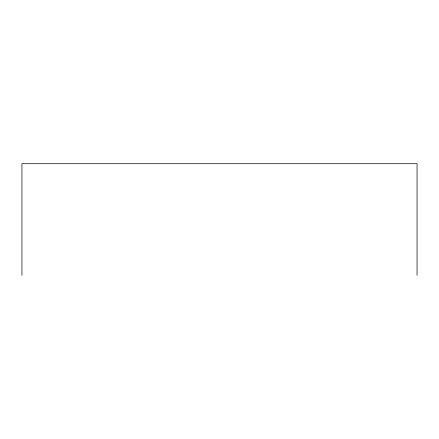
<?xml version="1.0" encoding="UTF-8"?>
<svg xmlns="http://www.w3.org/2000/svg" width="439" height="439" viewBox="0 0 439 439"><rect width="100%" height="100%" fill="white"/><g stroke="black" fill="none" stroke-linecap="round" stroke-linejoin="round"><path stroke-width="0.66" d="M417.05 275.286L417.05 163.714L21.95 163.714L21.95 275.286"/></g></svg>
